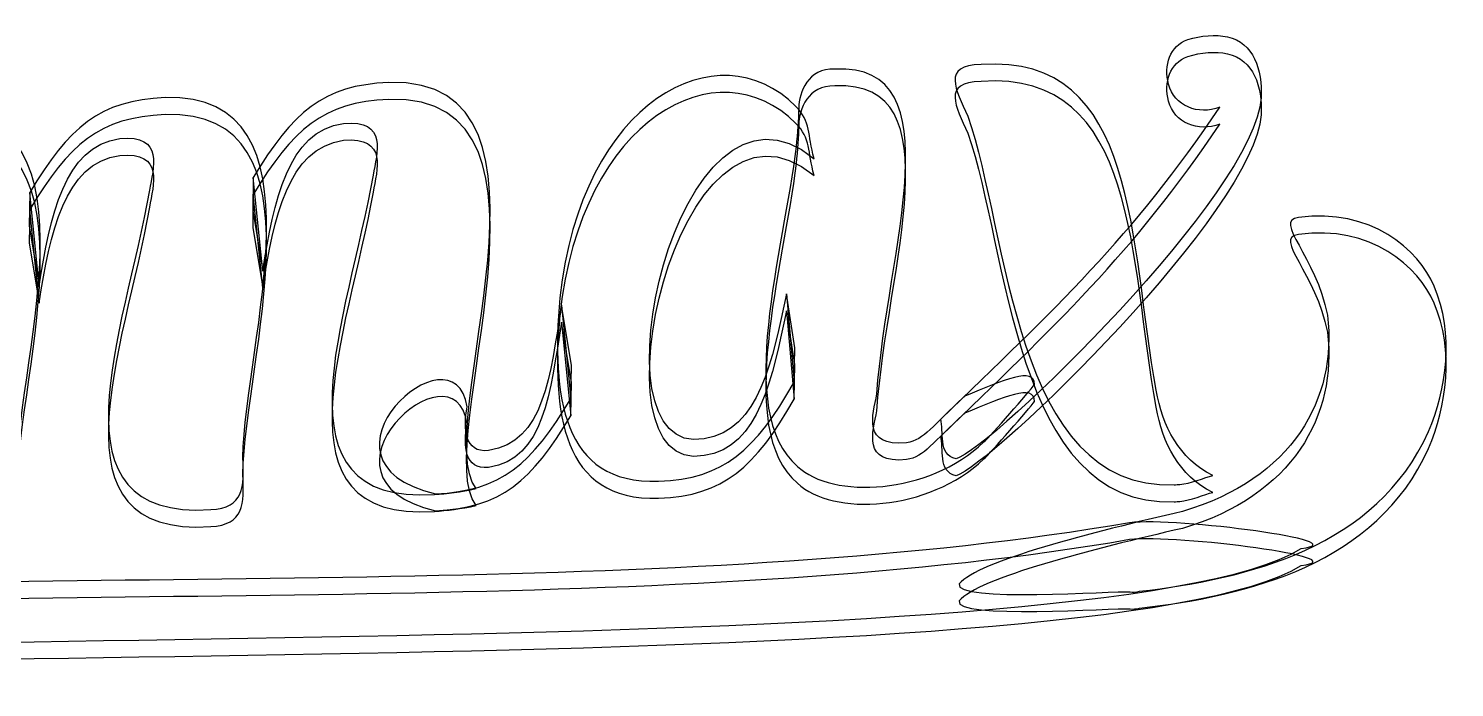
# Model space of a CAD drawing. Extents: x 42 to 128, y 24 to 169.
# Drawn here: x 80.6 to 117.44, y 55.55 to 72.57 of the extents above; entities that cross this region are included whole.
import ezdxf

# ---------------------------------------------------------------- set-up
doc = ezdxf.new("R2010")
doc.units = 0
doc.layers.add('Ebene_1', color=7, linetype='CONTINUOUS')

msp = doc.modelspace()

# ---------------------------------------------------------------- linework, layer by layer
at = {"layer": 'Ebene_1', "color": 7}
for points in [[(101.427775, 71.524185), (101.427775, 71.524185)], [(112.438296, 70.781742), (112.438307, 70.781798)], [(100.890034, 69.208662), (100.890034, 69.208662)], [(86.404587, 68.721261), (86.390804, 67.866364), (86.647249, 66.30684)], [(80.627687, 68.331006), (80.613907, 67.476109), (80.870348, 65.916582)], [(100.377705, 63.432896), (100.39322, 64.327329), (100.180874, 65.717072)], [(94.608241, 63.008323), (94.622036, 63.863237), (94.365597, 65.42275)], [(110.343751, 60.794838), (110.343751, 60.794838)], [(91.081519, 60.534936), (91.081519, 60.534936)], [(91.110079, 60.55466), (91.110079, 60.55466)], [(85.304621, 60.144678), (85.304621, 60.144678)], [(109.042621, 59.806996), (109.042621, 59.806996)], [(109.05641, 58.018439), (109.05641, 58.018439)]]:
    msp.add_lwpolyline(points, close=True, dxfattribs=at)
at = {"layer": 'Ebene_1', "color": 1}
for points in [[(101.427775, 71.086909), (101.427775, 71.086909)], [(112.438296, 70.344466), (112.438307, 70.344521)], [(100.890034, 68.771386), (100.890034, 68.771386)], [(86.404587, 68.283985), (86.390804, 67.429088), (86.647249, 65.869563)], [(80.627687, 67.89373), (80.613906, 67.038833), (80.870348, 65.479306)], [(100.377705, 62.995619), (100.39322, 63.890052), (100.180873, 65.279795)], [(94.608241, 62.571046), (94.622035, 63.425961), (94.365597, 64.985474)], [(91.081519, 60.097659), (91.081519, 60.097659)], [(91.110079, 60.117384), (91.110079, 60.117384)], [(110.34375, 60.357561), (110.34375, 60.357561)], [(85.304621, 59.707401), (85.304621, 59.707401)], [(109.042621, 59.369719), (109.042621, 59.369719)], [(109.05641, 57.581162), (109.05641, 57.581162)]]:
    msp.add_lwpolyline(points, close=True, dxfattribs=at)
at = {"layer": 'Ebene_1', "color": 7}
for points in [[(100.420984, 70.556371), (98.419201, 72.569775), (94.884509, 70.737402), (94.320881, 65.613334)], [(110.049006, 71.133228), (109.925107, 71.615105), (110.0778, 72.119773), (110.547564, 72.285647)], [(110.547564, 72.285647), (110.885103, 72.38935), (111.261788, 72.4243), (111.57133, 72.355717)], [(111.57133, 72.355717), (112.245598, 72.200728), (112.4721, 71.51855), (112.438296, 70.781742)], [(98.047973, 61.977021), (94.983255, 61.389098), (97.371317, 72.131159), (100.890034, 69.208662)], [(109.728897, 63.226814), (109.037341, 67.003305), (109.294818, 71.927865), (105.206483, 71.64061)], [(101.427775, 71.524185), (100.726748, 71.548099), (100.509766, 70.917958), (100.494249, 70.520978)], [(102.512929, 63.13614), (102.775415, 66.860148), (104.565902, 71.674391), (101.427775, 71.524185)], [(105.206483, 71.64061), (104.18179, 71.616679), (104.547356, 71.010338), (104.864326, 70.303221)], [(89.902767, 71.174924), (88.214915, 71.108845), (87.413118, 70.40799), (86.404587, 68.721261)], [(92.162697, 60.688054), (90.926238, 62.277695), (94.947226, 71.343889), (89.902767, 71.174924)], [(111.375207, 70.541052), (110.807288, 70.317054), (110.192557, 70.574979), (110.049006, 71.133228)], [(84.125869, 70.784652), (82.438017, 70.718587), (81.636221, 70.017735), (80.627687, 68.331006)], [(86.136135, 61.4889), (86.165661, 64.440013), (88.400325, 70.92784), (84.125869, 70.784652)], [(112.438307, 70.781798), (112.310234, 68.341973), (105.457321, 61.703654), (104.558961, 61.459559)], [(80.293307, 60.845924), (80.184136, 63.662366), (82.67855, 70.537215), (78.27979, 70.38989)], [(100.890034, 69.208662), (100.723556, 69.8405), (100.807706, 70.167384), (100.420984, 70.556371)], [(100.494249, 70.520978), (100.487739, 70.21192), (100.46498, 69.868428), (100.424995, 69.522551)], [(104.162357, 62.481826), (107.057941, 65.271186), (109.165925, 67.232503), (111.375207, 70.541052)], [(86.647249, 66.30684), (86.939821, 68.113016), (87.290161, 69.916598), (88.731818, 70.119689)], [(88.731818, 70.119689), (89.894948, 70.227741), (89.597452, 69.346432), (89.49851, 68.783349)], [(104.864326, 70.303221), (105.909541, 67.30892), (106.042303, 60.634764), (110.194676, 60.786308)], [(80.870348, 65.916582), (81.16292, 67.722761), (81.513263, 69.526323), (82.95492, 69.729431)], [(82.95492, 69.729431), (84.11805, 69.837483), (83.820554, 68.956159), (83.721612, 68.393094)], [(100.424995, 69.522551), (100.117529, 66.862952), (98.813108, 62.656989), (100.46298, 61.263164)], [(89.49851, 68.783349), (88.843654, 65.082593), (86.806841, 60.258167), (91.081519, 60.534936)], [(83.721612, 68.393094), (83.066753, 64.692341), (81.029944, 59.867909), (85.304621, 60.144678)], [(116.909665, 65.915877), (116.519287, 66.851058), (115.270016, 67.947605), (113.404749, 67.687662)], [(113.404749, 67.687662), (112.734107, 67.622237), (113.866452, 66.684565), (114.152737, 65.165035)], [(94.320881, 65.613334), (94.106255, 63.083407), (94.375168, 60.796814), (96.875042, 60.876606)], [(100.180874, 65.717072), (99.816748, 64.041872), (99.489837, 62.185003), (98.047973, 61.977021)], [(116.766371, 62.164932), (117.227089, 63.239355), (117.435494, 64.68905), (116.909665, 65.915877)], [(94.365597, 65.42275), (94.073022, 63.616585), (93.922148, 61.876252), (92.480492, 61.673155)], [(91.925918, 62.799813), (91.604369, 65.007107), (87.566239, 61.378598), (91.110079, 60.55466)], [(114.152737, 65.165035), (114.419874, 63.026799), (113.249745, 60.928733), (110.407733, 60.09807)], [(106.589701, 63.378233), (106.583906, 63.842187), (105.804043, 63.499283), (104.786058, 63.074131)], [(96.875042, 60.876606), (98.562795, 60.940466), (99.365897, 61.671249), (100.377705, 63.432896)], [(105.279179, 61.892921), (105.440623, 62.046776), (106.458797, 63.19231), (106.589701, 63.378233)], [(91.110079, 60.55466), (92.797931, 60.620742), (93.599727, 61.321597), (94.608241, 63.008323)], [(103.282867, 61.873747), (102.119735, 61.765733), (102.413987, 62.573057), (102.512929, 63.13614)], [(104.786058, 63.074131), (103.94049, 62.317278), (103.748722, 61.946735), (103.282867, 61.873747)], [(111.190864, 61.028844), (110.320852, 61.451994), (109.893005, 62.312036), (109.728897, 63.226814)], [(92.480492, 61.673155), (91.859869, 61.601771), (91.826959, 62.236745), (91.925918, 62.799813)], [(104.558961, 61.459559), (104.077729, 61.554116), (104.252696, 62.178371), (104.162357, 62.481826)], [(100.46298, 61.263164), (101.360964, 60.409638), (103.846693, 60.527741), (105.279179, 61.892921)], [(109.30166, 58.035598), (112.122894, 58.365132), (115.420546, 59.168736), (116.766371, 62.164932)], [(85.304621, 60.144678), (86.170281, 60.192452), (86.165646, 60.720124), (86.136135, 61.4889)], [(110.194676, 60.786308), (110.245581, 60.788552), (110.294927, 60.791395), (110.343751, 60.794838)], [(110.343751, 60.794838), (110.594125, 60.812431), (110.991441, 60.975924), (111.190864, 61.028844)], [(91.081519, 60.534936), (91.404835, 60.555849), (91.763874, 60.606067), (92.162697, 60.688054)], [(110.407733, 60.09807), (108.112806, 59.569424), (105.113648, 58.811239), (104.638051, 58.22608)], [(109.042621, 59.806996), (98.193794, 57.919371), (83.362652, 58.607187), (70.940045, 58.037857)], [(113.472413, 59.141537), (115.030311, 59.323105), (110.274497, 59.947578), (109.042621, 59.806996)], [(67.977545, 56.076114), (71.356131, 57.325157), (108.452019, 55.989675), (113.472413, 59.141537)], [(104.638051, 58.22608), (104.492104, 57.738378), (108.670682, 58.057943), (109.05641, 58.018439)], [(109.05641, 58.018439), (109.127841, 58.011127), (109.20942, 58.016194), (109.30166, 58.035598)]]:
    msp.add_open_spline(points, degree=3, dxfattribs=at)
at = {"layer": 'Ebene_1', "color": 1}
for points in [[(100.420984, 70.119095), (98.4192, 72.132498), (94.884508, 70.300126), (94.320881, 65.176058)], [(110.049006, 70.695952), (109.925107, 71.177828), (110.0778, 71.682496), (110.547564, 71.848371)], [(110.547564, 71.848371), (110.885103, 71.952073), (111.261788, 71.987024), (111.57133, 71.918441)], [(111.57133, 71.918441), (112.245598, 71.763451), (112.4721, 71.081274), (112.438296, 70.344466)], [(98.047973, 61.539745), (94.983255, 60.951822), (97.371317, 71.693883), (100.890034, 68.771386)], [(109.728897, 62.789538), (109.037341, 66.566028), (109.294818, 71.490588), (105.206482, 71.203333)], [(101.427775, 71.086909), (100.726748, 71.110822), (100.509766, 70.480681), (100.494249, 70.083701)], [(102.512929, 62.698863), (102.775415, 66.422871), (104.565902, 71.237115), (101.427775, 71.086909)], [(105.206482, 71.203333), (104.18179, 71.179402), (104.547356, 70.573061), (104.864325, 69.865944)], [(89.902766, 70.737648), (88.214915, 70.671569), (87.413118, 69.970714), (86.404587, 68.283985)], [(92.162697, 60.250777), (90.926238, 61.840419), (94.947226, 70.906613), (89.902766, 70.737648)], [(86.136135, 61.051624), (86.16566, 64.002736), (88.400325, 70.490564), (84.125869, 70.347375)], [(111.375207, 70.103775), (110.807288, 69.879777), (110.192556, 70.137702), (110.049006, 70.695952)], [(80.293307, 60.408647), (80.184136, 63.225089), (82.67855, 70.099939), (78.27979, 69.952613)], [(84.125869, 70.347375), (82.438017, 70.281311), (81.636221, 69.580459), (80.627687, 67.89373)], [(100.890034, 68.771386), (100.723555, 69.403223), (100.807706, 69.730108), (100.420984, 70.119095)], [(100.494249, 70.083701), (100.487739, 69.774643), (100.46498, 69.431151), (100.424995, 69.085274)], [(104.162357, 62.04455), (107.057941, 64.833909), (109.165925, 66.795227), (111.375207, 70.103775)], [(112.438307, 70.344521), (112.310234, 67.904697), (105.457321, 61.266378), (104.558961, 61.022282)], [(86.647249, 65.869563), (86.939821, 67.67574), (87.290161, 69.479322), (88.731818, 69.682412)], [(88.731818, 69.682412), (89.894948, 69.790464), (89.597452, 68.909155), (89.49851, 68.346073)], [(104.864325, 69.865944), (105.909541, 66.871643), (106.042302, 60.197487), (110.194676, 60.349031)], [(80.870348, 65.479306), (81.16292, 67.285485), (81.513263, 69.089046), (82.95492, 69.292154)], [(82.95492, 69.292154), (84.11805, 69.400206), (83.820554, 68.518883), (83.721612, 67.955818)], [(100.424995, 69.085274), (100.117529, 66.425676), (98.813108, 62.219712), (100.46298, 60.825888)], [(89.49851, 68.346073), (88.843654, 64.645316), (86.806841, 59.82089), (91.081519, 60.097659)], [(83.721612, 67.955818), (83.066753, 64.255064), (81.029943, 59.430632), (85.304621, 59.707401)], [(116.909665, 65.4786), (116.519287, 66.413782), (115.270016, 67.510329), (113.404749, 67.250386)], [(113.404749, 67.250386), (112.734107, 67.18496), (113.866452, 66.247289), (114.152736, 64.727758)], [(100.180873, 65.279795), (99.816747, 63.604596), (99.489837, 61.747727), (98.047973, 61.539745)], [(116.766371, 61.727656), (117.227089, 62.802079), (117.435494, 64.251773), (116.909665, 65.4786)], [(94.365597, 64.985474), (94.073022, 63.179309), (93.922148, 61.438975), (92.480491, 61.235879)], [(94.320881, 65.176058), (94.106255, 62.64613), (94.375168, 60.359538), (96.875042, 60.43933)], [(91.925918, 62.362537), (91.604369, 64.56983), (87.566239, 60.941321), (91.110079, 60.117384)], [(114.152736, 64.727758), (114.419874, 62.589523), (113.249744, 60.491456), (110.407733, 59.660793)], [(106.589701, 62.940956), (106.583906, 63.40491), (105.804043, 63.062007), (104.786058, 62.636854)], [(96.875042, 60.43933), (98.562794, 60.50319), (99.365897, 61.233972), (100.377705, 62.995619)], [(103.282867, 61.436471), (102.119735, 61.328457), (102.413987, 62.135781), (102.512929, 62.698863)], [(104.786058, 62.636854), (103.94049, 61.880001), (103.748722, 61.509459), (103.282867, 61.436471)], [(105.279179, 61.455644), (105.440623, 61.6095), (106.458797, 62.755033), (106.589701, 62.940956)], [(111.190864, 60.591567), (110.320851, 61.014717), (109.893005, 61.87476), (109.728897, 62.789538)], [(91.110079, 60.117384), (92.797931, 60.183465), (93.599727, 60.88432), (94.608241, 62.571046)], [(92.480491, 61.235879), (91.859869, 61.164494), (91.826959, 61.799469), (91.925918, 62.362537)], [(104.558961, 61.022282), (104.077729, 61.11684), (104.252696, 61.741095), (104.162357, 62.04455)], [(109.30166, 57.598321), (112.122894, 57.927855), (115.420545, 58.73146), (116.766371, 61.727656)], [(100.46298, 60.825888), (101.360964, 59.972361), (103.846693, 60.090465), (105.279179, 61.455644)], [(85.304621, 59.707401), (86.170281, 59.755176), (86.165646, 60.282847), (86.136135, 61.051624)], [(110.34375, 60.357561), (110.594125, 60.375154), (110.991441, 60.538648), (111.190864, 60.591567)], [(91.081519, 60.097659), (91.404835, 60.118573), (91.763874, 60.16879), (92.162697, 60.250777)], [(110.194676, 60.349031), (110.245581, 60.351276), (110.294927, 60.354118), (110.34375, 60.357561)], [(109.042621, 59.369719), (98.193794, 57.482095), (83.362652, 58.16991), (70.940045, 57.60058)], [(110.407733, 59.660793), (108.112806, 59.132148), (105.113648, 58.373963), (104.63805, 57.788803)], [(113.472413, 58.704261), (115.030311, 58.885828), (110.274497, 59.510302), (109.042621, 59.369719)], [(67.977545, 55.638837), (71.356131, 56.887881), (108.452019, 55.552399), (113.472413, 58.704261)], [(104.63805, 57.788803), (104.492104, 57.301102), (108.670682, 57.620666), (109.05641, 57.581162)], [(109.05641, 57.581162), (109.127841, 57.573851), (109.20942, 57.578918), (109.30166, 57.598321)]]:
    msp.add_open_spline(points, degree=3, dxfattribs=at)

doc.saveas('drawing.dxf')
